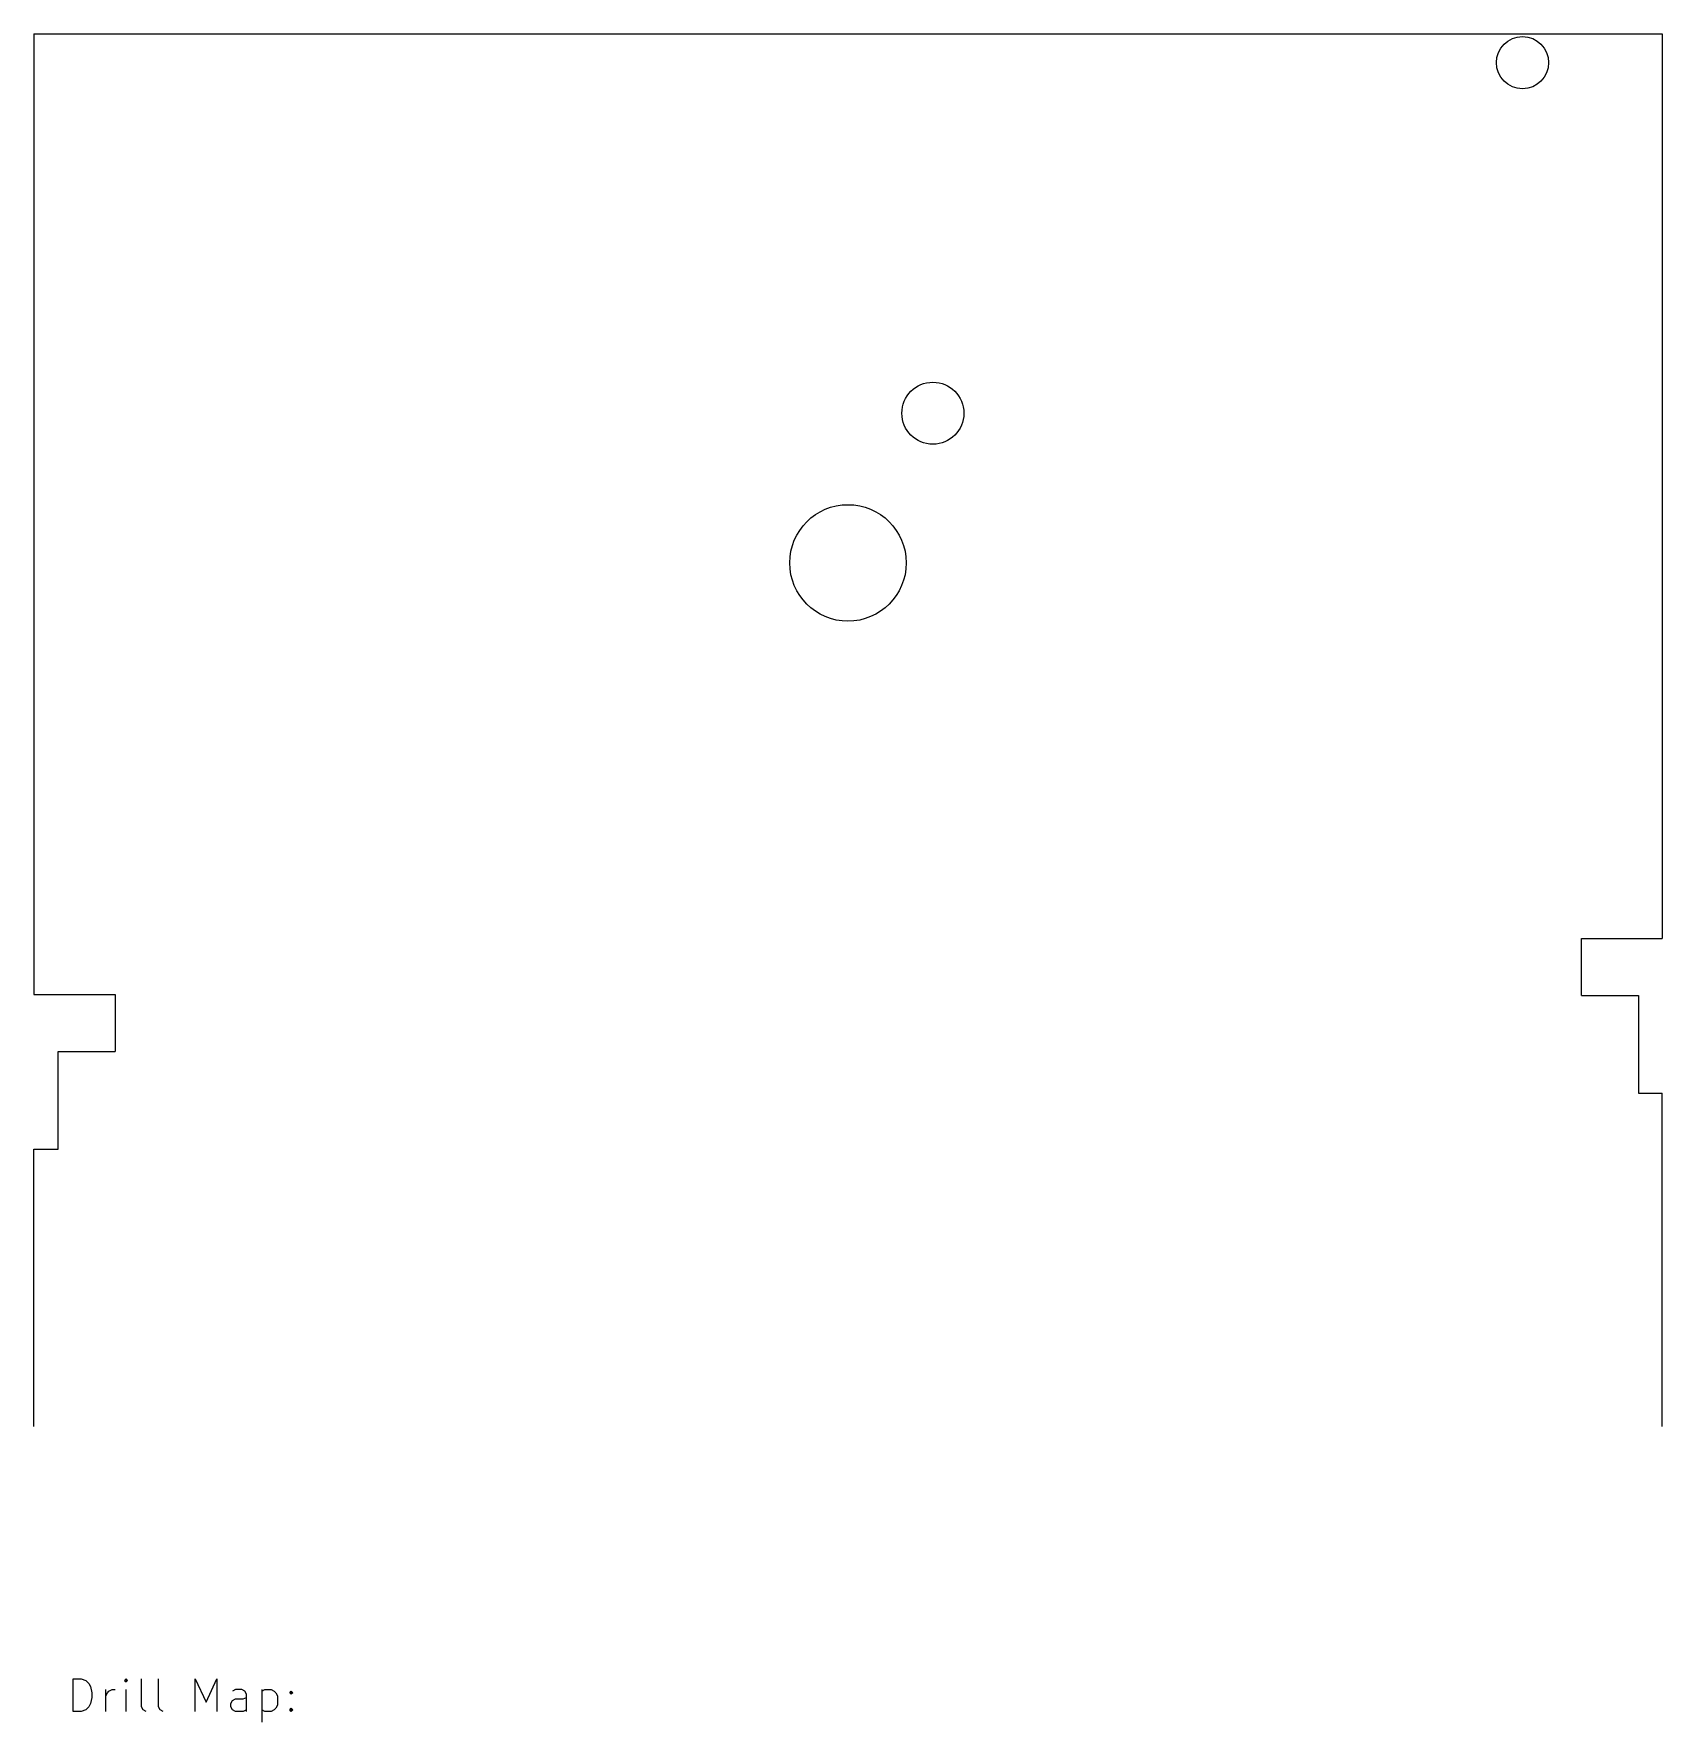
# Model space of a CAD drawing. Extents: x 2.07 to 6.01, y -5.96 to -1.88.
import ezdxf

# ---------------------------------------------------------------- set-up
doc = ezdxf.new("R2010")
doc.units = 0
doc.header["$MEASUREMENT"] = 0
doc.layers.add('BLACK', color=7, linetype='CONTINUOUS')

msp = doc.modelspace()

# ---------------------------------------------------------------- linework, layer by layer
at = {"layer": 'BLACK', "linetype": 'CONTINUOUS'}
for p, q in [((2.06841, -1.87578), (6.00539, -1.87578)), ((2.06841, -1.87578), (2.06847, -4.19876)), ((6.00539, -1.87578), (6.00535, -4.06319)), ((5.81032, -4.06319), (6.00535, -4.06319)), ((5.81038, -4.20092), (5.81032, -4.06319)), ((2.06847, -4.19876), (2.2653, -4.19866)), ((2.2653, -4.19866), (2.26531, -4.3365)), ((5.81038, -4.20092), (5.94814, -4.20089)), ((5.94814, -4.20089), (5.94817, -4.4371)), ((2.12751, -4.57268), (2.12754, -4.33646)), ((2.12754, -4.33646), (2.26531, -4.3365)), ((5.94817, -4.4371), (6.00546, -4.437)), ((6.00546, -4.71061), (6.00546, -4.437)), ((2.06834, -5.24312), (2.06843, -4.57257)), ((2.06843, -4.57257), (2.12751, -4.57268)), ((6.00537, -5.24307), (6.00546, -4.71061)), ((2.16386, -5.93168), (2.16386, -5.85294)), ((2.16386, -5.85294), (2.18261, -5.85294)), ((2.18261, -5.85294), (2.19385, -5.85669)), ((2.19385, -5.85669), (2.20135, -5.86419)), ((2.20135, -5.86419), (2.2051, -5.87169)), ((2.2051, -5.87169), (2.20885, -5.88669)), ((2.29134, -5.85294), (2.28759, -5.85669)), ((2.28759, -5.85669), (2.29134, -5.86044)), ((2.29509, -5.85669), (2.29134, -5.85294)), ((2.29134, -5.85294), (2.29134, -5.86044)), ((2.29134, -5.86044), (2.29509, -5.85669)), ((2.32884, -5.92043), (2.32884, -5.85294)), ((2.37008, -5.92043), (2.37008, -5.85294)), ((2.45857, -5.93168), (2.45857, -5.85294)), ((2.45857, -5.85294), (2.48482, -5.90919)), ((2.48482, -5.90919), (2.51106, -5.85294)), ((2.51106, -5.85294), (2.51106, -5.93168)), ((2.2051, -5.91294), (2.20135, -5.92043)), ((2.20885, -5.89794), (2.2051, -5.91294)), ((2.20885, -5.88669), (2.20885, -5.89794)), ((2.2426, -5.93168), (2.2426, -5.87919)), ((2.2426, -5.89419), (2.24635, -5.88669)), ((2.24635, -5.88669), (2.2501, -5.88294)), ((2.2501, -5.88294), (2.2576, -5.87919)), ((2.2576, -5.87919), (2.2651, -5.87919)), ((2.29134, -5.93168), (2.29134, -5.87919)), ((2.54481, -5.91294), (2.54856, -5.90544)), ((2.54481, -5.92043), (2.54481, -5.91294)), ((2.55606, -5.87919), (2.54856, -5.88294)), ((2.54856, -5.90544), (2.55606, -5.90169)), ((2.57106, -5.87919), (2.55606, -5.87919)), ((2.55606, -5.90169), (2.57481, -5.90169)), ((2.57856, -5.88294), (2.57106, -5.87919)), ((2.57481, -5.90169), (2.58231, -5.89794)), ((2.58231, -5.89044), (2.57856, -5.88294)), ((2.58231, -5.93168), (2.58231, -5.89044)), ((2.6198, -5.87919), (2.6198, -5.95793)), ((2.6198, -5.88294), (2.6273, -5.87919)), ((2.6273, -5.87919), (2.6423, -5.87919)), ((2.6423, -5.87919), (2.6498, -5.88294)), ((2.6498, -5.88294), (2.65355, -5.88669)), ((2.65355, -5.88669), (2.6573, -5.89419)), ((2.6573, -5.91669), (2.65355, -5.92418)), ((2.6573, -5.89419), (2.6573, -5.91669)), ((2.68729, -5.88669), (2.69104, -5.88294)), ((2.69104, -5.89044), (2.68729, -5.88669)), ((2.69104, -5.88294), (2.69479, -5.88669)), ((2.69104, -5.88294), (2.69104, -5.89044)), ((2.69479, -5.88669), (2.69104, -5.89044)), ((2.18261, -5.93168), (2.16386, -5.93168)), ((2.19385, -5.92793), (2.18261, -5.93168)), ((2.20135, -5.92043), (2.19385, -5.92793)), ((2.33259, -5.92793), (2.32884, -5.92043)), ((2.34009, -5.93168), (2.33259, -5.92793)), ((2.37383, -5.92793), (2.37008, -5.92043)), ((2.38133, -5.93168), (2.37383, -5.92793)), ((2.54856, -5.92793), (2.54481, -5.92043)), ((2.55606, -5.93168), (2.54856, -5.92793)), ((2.57481, -5.93168), (2.55606, -5.93168)), ((2.58231, -5.92793), (2.57481, -5.93168)), ((2.6273, -5.93168), (2.6198, -5.92793)), ((2.6423, -5.93168), (2.6273, -5.93168)), ((2.6498, -5.92793), (2.6423, -5.93168)), ((2.65355, -5.92418), (2.6498, -5.92793)), ((2.68729, -5.92793), (2.69104, -5.92418)), ((2.69104, -5.93168), (2.68729, -5.92793)), ((2.69104, -5.92418), (2.69479, -5.92793)), ((2.69104, -5.92418), (2.69104, -5.93168)), ((2.69479, -5.92793), (2.69104, -5.93168))]:
    msp.add_line(p, q, dxfattribs=at)
at = {"layer": 'BLACK'}
for centre, radius in [((5.6677, -1.94563), 0.06306), ((4.2421, -2.79324), 0.075), ((4.03687, -3.15513), 0.14083)]:
    msp.add_circle(centre, radius, dxfattribs=at)

doc.saveas('drawing.dxf')
